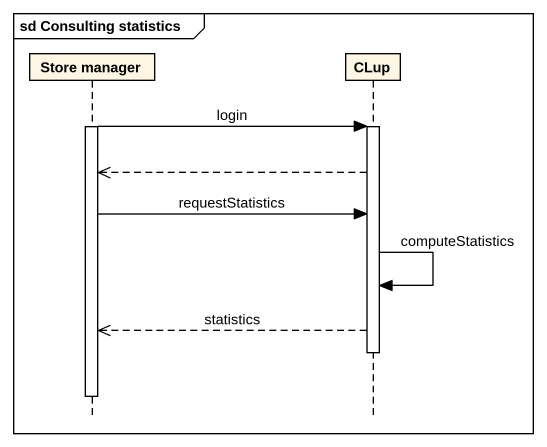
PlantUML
@startuml
mainframe sd Consulting statistics
hide footbox
participant "Store manager" as Store_manager
participant CLup

activate Store_manager
Store_manager -> CLup : login
activate CLup
CLup -->> Store_manager
Store_manager -> CLup : requestStatistics
CLup -> CLup : computeStatistics
CLup -->> Store_manager : statistics
deactivate CLup
deactivate Store_manager
@enduml
